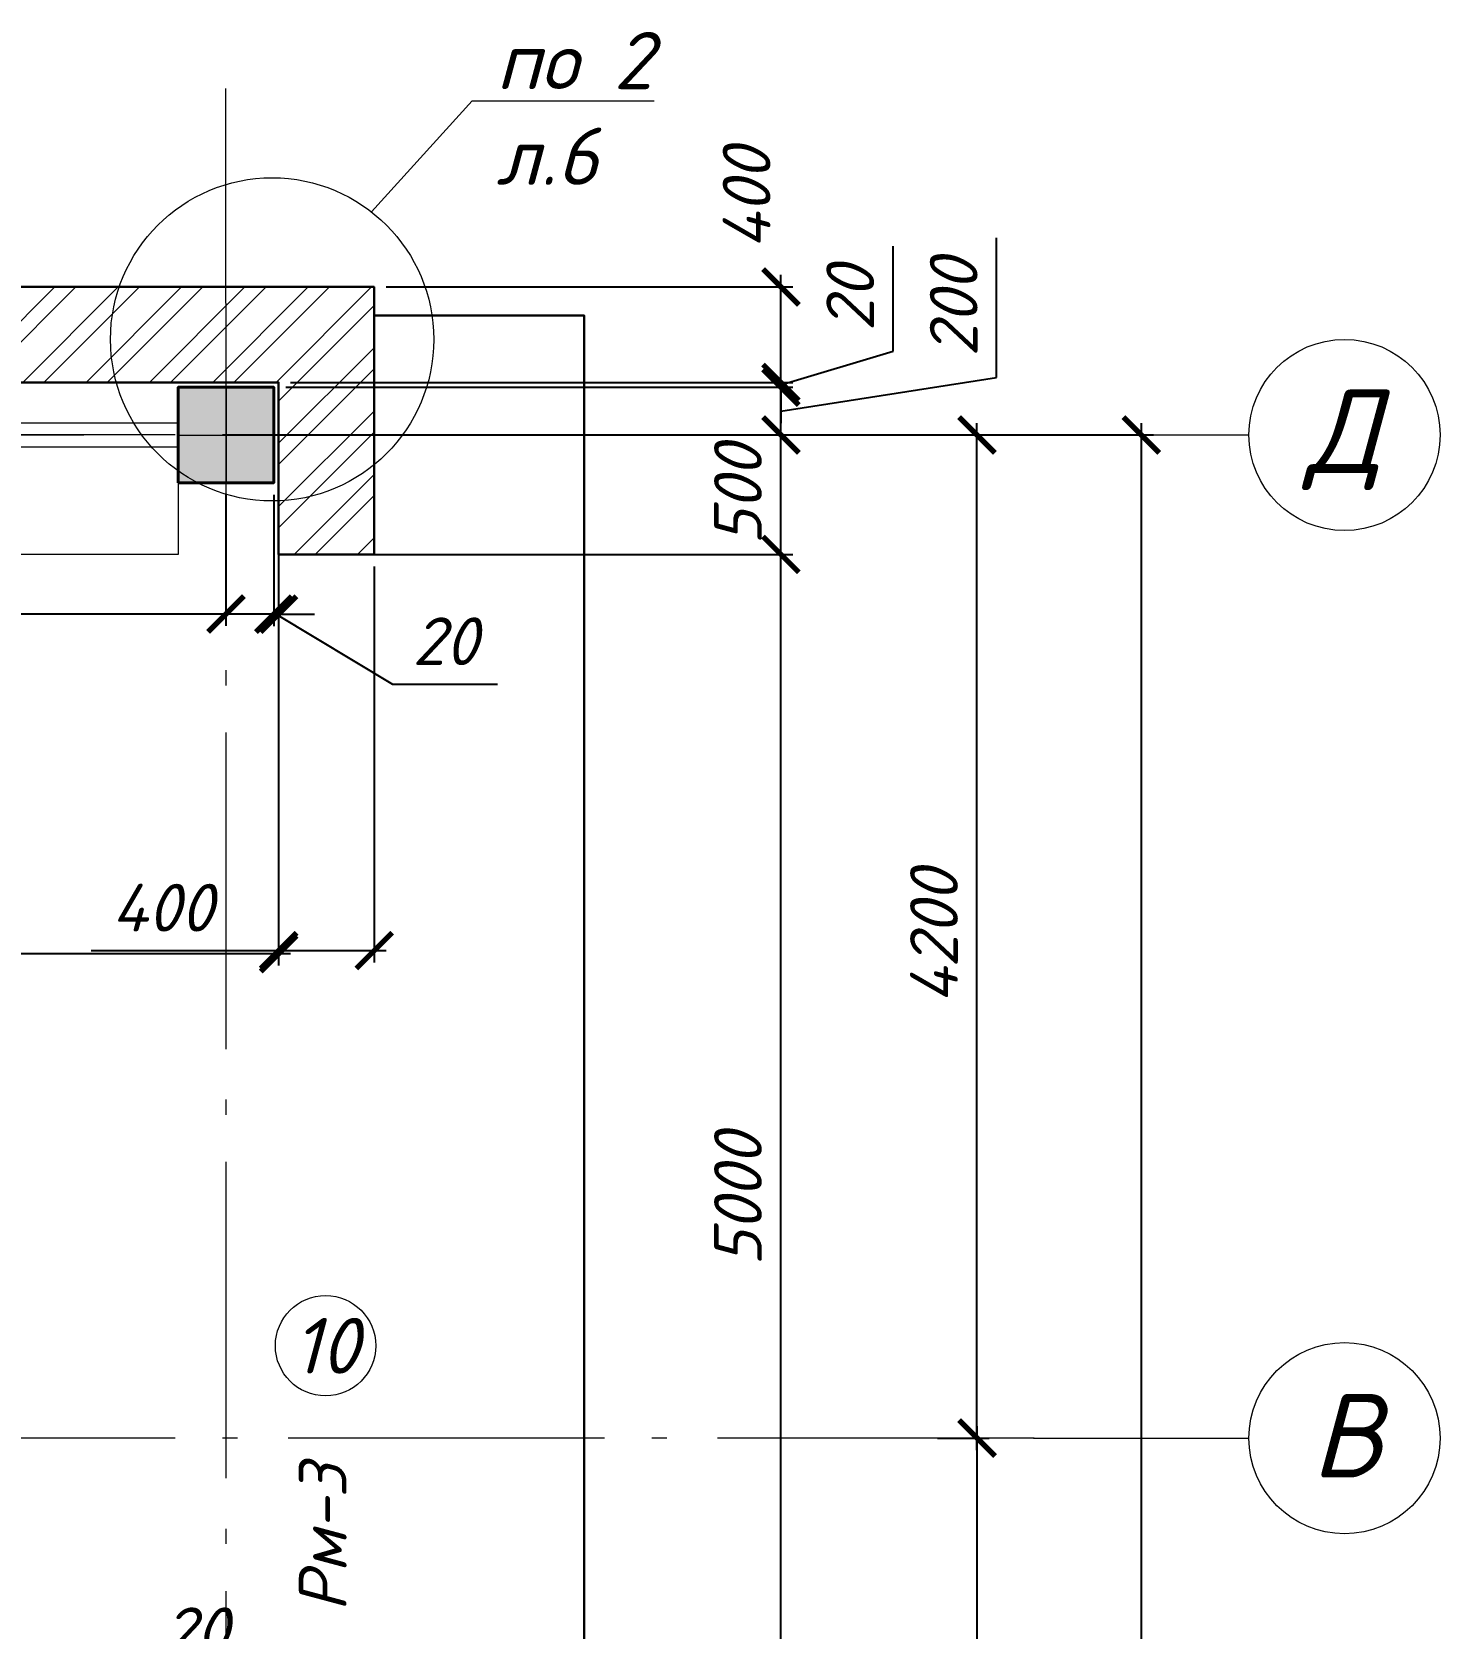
# Model space of a CAD drawing. Header units: millimetres. Extents: x -238377 to -11282, y -123214 to -44846.
# Drawn here: x -147813 to -141919, y -69806 to -63123 of the extents above; entities that cross this region are included whole.
import ezdxf
from ezdxf import colors
from ezdxf.entities.mleader import LeaderData, LeaderLine
from ezdxf.enums import TextEntityAlignment as Align
from ezdxf.math import Vec2, Vec3

# ---------------------------------------------------------------- set-up
doc = ezdxf.new("R2010")
doc.units = ezdxf.units.MM
doc.header["$MEASUREMENT"] = 0
for name, pattern in [('Double Dashed', [1797.222233, 1325, -211.666656, 63.333344, -197.222233]), ('Штриховая', [5644.444466, 2822.222233, -2822.222233]), ('штриховаяX2', [38.1, 25.4, -12.7])]:
    doc.linetypes.add(name, pattern=pattern)
doc.layers.get('0').update_dxf_attribs({"lineweight": 5})
doc.layers.add('#Hatch', color=252, linetype='Continuous', lineweight=5, true_color=0x696969)
for name, color, linetype, lineweight in [('#Выноски', 150, 'Continuous', 15), ('#Оси', 7, 'Continuous', 5), ('k_ Рамка', 7, 'Continuous', 50), ('колонны_Ном._пера__94', 252, 'Continuous', 13), ('колонны_Ном._пера__99', 7, 'Continuous', 40), ('Конструкции', 160, 'Continuous', 5), ('оси_Ном._пера__96', 7, 'Continuous', 5), ('оси_Ном._пера__97', 7, 'Continuous', 20), ('размеры', 7, 'Continuous', 5)]:
    doc.layers.add(name, color=color, linetype=linetype, lineweight=lineweight)
for name, color, linetype in [('#стены наруж', 7, 'Continuous'), ('колонны', 7, 'Continuous'), ('оси', 7, 'Continuous')]:
    doc.layers.add(name, color=color, linetype=linetype)
doc.styles.add('GOST 2.304', font='isocpeui.ttf')
doc.styles.get("Standard").update_dxf_attribs({"font": 'isocpeui.ttf'})
doc.styles.add('STEP PR', font='isocpeui.ttf')
doc.styles.add('СГЕНЕРИР_СТИЛЬ_3', font='gost_2_304-81_type.ttf')
doc.dimstyles.get("Standard").update_dxf_attribs({"dimtxt": 200, "dimasz": 150, "dimexe": 50, "dimexo": 50, "dimgap": 80, "dimtad": 1, "dimdec": 0, "dimzin": 0, "dimdsep": 46, "dimtxsty": 'Standard', "dimblk": 'ARCHTICK', "dimcen": 5, "dimdle": 50, "dimadec": 0, "dimazin": 0, "dimtfac": 1, "dimtdec": 0, "dimtofl": 0, "dimtmove": 1, "dimatfit": 3, "dimfxl": 1, "dimtolj": 1, "dimtzin": 0, "dimarcsym": 0})

# ---------------------------------------------------------------- blocks, each defined once
blk = doc.blocks.new('Стандартный маркер сетки_13')
at = {"layer": 'оси_Ном._пера__96', "linetype": 'Double Dashed'}
blk.add_line((900, 0), (0, 0), dxfattribs=at)
at = {"layer": 'оси_Ном._пера__96', "linetype": 'Double Dashed', "lineweight": 5}
blk.add_line((900, 0), (20403.4, 0), dxfattribs=at)
at = {"layer": 'оси_Ном._пера__96', "style": 'СГЕНЕРИР_СТИЛЬ_3'}
blk.add_attdef('AC_MarkerText_1', text='', height=350, rotation=90, dxfattribs=at).set_placement((21973.1, -225.7), align=Align.BOTTOM_LEFT)
blk = doc.blocks.new('Стандартный маркер сетки_16')
at = {"layer": 'оси_Ном._пера__96', "linetype": 'Double Dashed'}
for q in [(0, 0), (41068.3, 0)]:
    blk.add_line((900, 0), q, dxfattribs=at)
blk.add_point((900, 0), dxfattribs=at)
blk.add_point((900, 0), dxfattribs=at)
at = {"layer": 'оси_Ном._пера__97', "linetype": 'Continuous'}
blk.add_circle((-400, 0), 400, dxfattribs=at)
at = {"layer": 'оси_Ном._пера__96', "style": 'СГЕНЕРИР_СТИЛЬ_3'}
blk.add_attdef('AC_MarkerText_1', text='', height=350, rotation=180, dxfattribs=at).set_placement((-260.8, 269.7), align=Align.BOTTOM_LEFT)
blk = doc.blocks.new('_ArchTick')
at = {"color": 0, "linetype": 'ByBlock', "const_width": 0.15}
blk.add_lwpolyline([(-0.5, -0.5), (0.5, 0.5)], dxfattribs=at)
blk = doc.blocks.new('*D43')
at = {"layer": 'Defpoints', "color": 0, "transparency": 16777216}
for p in [(-144552.5, -64810.4), (-143857.6, -64810.4), (-144072.2, -69010.4)]:
    blk.add_point(p, dxfattribs=at)
at = {"layer": 'размеры', "color": 0, "lineweight": -2, "transparency": 16777216}
for p, q in [((-144502.5, -64810.4), (-143807.6, -64810.4)), ((-143857.6, -69060.4), (-143857.6, -64760.4)), ((-144022.2, -69010.4), (-143807.6, -69010.4))]:
    blk.add_line(p, q, dxfattribs=at)
at = {"layer": 'размеры', "color": 0, "lineweight": -2, "transparency": 16777216, "xscale": 150, "yscale": 150, "zscale": 150}
for p, rotation in [((-143857.6, -64810.4), 90), ((-143857.6, -69010.4), 270)]:
    blk.add_blockref('_ArchTick', p, dxfattribs=dict(at, rotation=rotation))
at = {"layer": 'размеры', "color": 0, "transparency": 16777216, "insert": (-144037.6, -66910.4), "char_height": 200, "attachment_point": 5, "rotation": 90}
blk.add_mtext('\\A1;4200', dxfattribs=at)
blk = doc.blocks.new('*D45')
at = {"layer": 'Defpoints', "color": 0, "transparency": 16777216}
for p in [(-145451, -64810.4), (-143169.1, -64810.4), (-143356.8, -79210.4)]:
    blk.add_point(p, dxfattribs=at)
at = {"layer": 'размеры', "color": 0, "lineweight": -2, "transparency": 16777216}
for p, q in [((-145401, -64810.4), (-143119.1, -64810.4)), ((-143169.1, -79260.4), (-143169.1, -64760.4)), ((-143306.8, -79210.4), (-143119.1, -79210.4))]:
    blk.add_line(p, q, dxfattribs=at)
at = {"layer": 'размеры', "color": 0, "lineweight": -2, "transparency": 16777216, "xscale": 150, "yscale": 150, "zscale": 150}
for p, rotation in [((-143169.1, -64810.4), 90), ((-143169.1, -79210.4), 270)]:
    blk.add_blockref('_ArchTick', p, dxfattribs=dict(at, rotation=rotation))
at = {"layer": 'размеры', "color": 0, "transparency": 16777216, "insert": (-143363.3, -71996.1), "char_height": 200, "attachment_point": 5, "rotation": 90}
blk.add_mtext('\\A1;14400', dxfattribs=at)
blk = doc.blocks.new('*D58')
at = {"layer": 'Defpoints', "color": 0, "transparency": 16777216}
for p in [(-147001.2, -64810.4), (-144678.2, -64810.4), (-146626.4, -65310.4)]:
    blk.add_point(p, dxfattribs=at)
at = {"layer": 'размеры', "color": 0, "lineweight": -2, "transparency": 16777216}
for p, q in [((-146951.2, -64810.4), (-144628.2, -64810.4)), ((-144678.2, -65360.4), (-144678.2, -64760.4)), ((-146576.4, -65310.4), (-144628.2, -65310.4))]:
    blk.add_line(p, q, dxfattribs=at)
at = {"layer": 'размеры', "color": 0, "lineweight": -2, "transparency": 16777216, "xscale": 150, "yscale": 150, "zscale": 150}
for p, rotation in [((-144678.2, -64810.4), 90), ((-144678.2, -65310.4), 270)]:
    blk.add_blockref('_ArchTick', p, dxfattribs=dict(at, rotation=rotation))
at = {"layer": 'размеры', "color": 0, "transparency": 16777216, "insert": (-144858.2, -65060.4), "char_height": 200, "attachment_point": 5, "rotation": 90}
blk.add_mtext('\\A1;500', dxfattribs=at)
blk = doc.blocks.new('*D61')
at = {"layer": 'Defpoints', "color": 0, "transparency": 16777216}
for p in [(-145153.4, -65310.4), (-144678.2, -65310.4), (-146380.9, -70310.4)]:
    blk.add_point(p, dxfattribs=at)
at = {"layer": 'размеры', "color": 0, "lineweight": -2, "transparency": 16777216}
for p, q in [((-144678.2, -70360.4), (-144678.2, -65260.4)), ((-145103.4, -65310.4), (-144628.2, -65310.4)), ((-146330.9, -70310.4), (-144628.2, -70310.4))]:
    blk.add_line(p, q, dxfattribs=at)
at = {"layer": 'размеры', "color": 0, "lineweight": -2, "transparency": 16777216, "xscale": 150, "yscale": 150, "zscale": 150}
for p, rotation in [((-144678.2, -65310.4), 90), ((-144678.2, -70310.4), 270)]:
    blk.add_blockref('_ArchTick', p, dxfattribs=dict(at, rotation=rotation))
at = {"layer": 'размеры', "color": 0, "transparency": 16777216, "insert": (-144858.2, -68010.4), "char_height": 200, "attachment_point": 5, "rotation": 90}
blk.add_mtext('\\A1;5000', dxfattribs=at)
blk = doc.blocks.new('Колонна_15_1', base_point=(22379, 71855.7))
at = {"layer": 'колонны_Ном._пера__94', "linetype": 'Continuous', "true_color": 0x7d7d7d}
blk.add_hatch(color=8, dxfattribs=at).paths.add_polyline_path([(22179, 71646.7), (22579, 71646.7), (22579, 72046.7), (22179, 72046.7)])
blk.add_hatch(color=8, dxfattribs=at).paths.add_polyline_path([(22179, 71646.7), (22579, 71646.7), (22579, 72046.7), (22179, 72046.7)])
at = {"layer": 'колонны_Ном._пера__99', "linetype": 'Continuous', "flags": 128}
blk.add_lwpolyline([(22179, 71646.7), (22579, 71646.7), (22579, 72046.7), (22179, 72046.7)], close=True, dxfattribs=at)
at = {"layer": 'колонны_Ном._пера__99', "color": 8, "linetype": 'Continuous', "true_color": 0x737373, "flags": 128}
blk.add_lwpolyline([(22179, 71646.7), (22579, 71646.7), (22579, 72046.7), (22179, 72046.7)], close=True, dxfattribs=at)
at = {"layer": 'оси_Ном._пера__96', "color": 253, "lineweight": 5, "true_color": 0x9c9c9c}
for points in [[(22379.3, 72046.7), (22379.3, 71646.7)], [(22379.3, 72046.7), (22379.3, 71646.7)], [(22179, 71846.7), (22579, 71846.7)], [(22179, 71846.7), (22579, 71846.7)]]:
    blk.add_lwpolyline(points, dxfattribs=at)
blk = doc.blocks.new('Связ001')
at = {"layer": 'Конструкции', "color": 102, "linetype": 'Continuous', "lineweight": 9}
blk.add_lwpolyline([(5837.4, 0), (5837.4, 100), (0, 100), (0, 0), (5837.4, 0)], dxfattribs=at)
blk = doc.blocks.new('*D69')
at = {"layer": 'Defpoints', "color": 0, "transparency": 16777216}
for p in [(-144046.8, -69010.4), (-143856.9, -69010.4), (-144071.5, -73210.4)]:
    blk.add_point(p, dxfattribs=at)
at = {"layer": 'размеры', "color": 0, "lineweight": -2, "transparency": 16777216}
for p, q in [((-143856.9, -73260.4), (-143856.9, -68960.4)), ((-143996.8, -69010.4), (-143806.9, -69010.4)), ((-144021.5, -73210.4), (-143806.9, -73210.4))]:
    blk.add_line(p, q, dxfattribs=at)
at = {"layer": 'размеры', "color": 0, "lineweight": -2, "transparency": 16777216, "xscale": 150, "yscale": 150, "zscale": 150}
for p, rotation in [((-143856.9, -69010.4), 90), ((-143856.9, -73210.4), 270)]:
    blk.add_blockref('_ArchTick', p, dxfattribs=dict(at, rotation=rotation))
at = {"layer": 'размеры', "color": 0, "transparency": 16777216, "insert": (-144036.9, -71110.4), "char_height": 200, "attachment_point": 5, "rotation": 90}
blk.add_mtext('\\A1;4200', dxfattribs=at)
blk = doc.blocks.new('*D143')
at = {"layer": 'Defpoints', "color": 0, "transparency": 16777216}
for p in [(-146800.9, -64610.4), (-144678.2, -64610.4), (-147001.2, -64810.4)]:
    blk.add_point(p, dxfattribs=at)
at = {"layer": 'размеры', "color": 0, "lineweight": -2, "transparency": 16777216}
for p, q in [((-143775.2, -64569.4), (-143775.2, -63984.5)), ((-146750.9, -64610.4), (-144628.2, -64610.4)), ((-144678.2, -64860.4), (-144678.2, -64560.4)), ((-144678.2, -64710.4), (-143775.2, -64569.4)), ((-146951.2, -64810.4), (-144628.2, -64810.4))]:
    blk.add_line(p, q, dxfattribs=at)
at = {"layer": 'размеры', "color": 0, "lineweight": -2, "transparency": 16777216, "xscale": 150, "yscale": 150, "zscale": 150}
for p, rotation in [((-144678.2, -64610.4), 90), ((-144678.2, -64810.4), 270)]:
    blk.add_blockref('_ArchTick', p, dxfattribs=dict(at, rotation=rotation))
at = {"layer": 'размеры', "color": 0, "transparency": 16777216, "insert": (-143955.2, -64277), "char_height": 200, "attachment_point": 5, "rotation": 90}
blk.add_mtext('\\A1;200', dxfattribs=at)
blk = doc.blocks.new('*D144')
at = {"layer": 'Defpoints', "color": 0, "transparency": 16777216}
for p in [(-146800.9, -64610.4), (-146780.9, -64590.4), (-144678.2, -64590.4)]:
    blk.add_point(p, dxfattribs=at)
at = {"layer": 'размеры', "color": 0, "lineweight": -2, "transparency": 16777216}
for p, q in [((-144208.2, -64459.4), (-144208.2, -64019.5)), ((-144678.2, -64590.4), (-144678.2, -64440.4)), ((-144678.2, -64600.4), (-144208.2, -64459.4)), ((-146750.9, -64610.4), (-144628.2, -64610.4)), ((-146730.9, -64590.4), (-144628.2, -64590.4)), ((-144678.2, -64610.4), (-144678.2, -64590.4)), ((-144678.2, -64610.4), (-144678.2, -64760.4))]:
    blk.add_line(p, q, dxfattribs=at)
at = {"layer": 'размеры', "color": 0, "lineweight": -2, "transparency": 16777216, "xscale": 150, "yscale": 150, "zscale": 150}
for p, rotation in [((-144678.2, -64590.4), 270), ((-144678.2, -64610.4), 90)]:
    blk.add_blockref('_ArchTick', p, dxfattribs=dict(at, rotation=rotation))
at = {"layer": 'размеры', "color": 0, "transparency": 16777216, "insert": (-144388.2, -64239.5), "char_height": 200, "attachment_point": 5, "rotation": 90}
blk.add_mtext('\\A1;20', dxfattribs=at)
blk = doc.blocks.new('*D145')
at = {"layer": 'Defpoints', "color": 0, "transparency": 16777216}
for p in [(-146380.9, -64190.4), (-144678.2, -64190.4), (-146780.9, -64590.4)]:
    blk.add_point(p, dxfattribs=at)
at = {"layer": 'размеры', "color": 0, "lineweight": -2, "transparency": 16777216}
for p, q in [((-144678.2, -64640.4), (-144678.2, -64140.4)), ((-146330.9, -64190.4), (-144628.2, -64190.4)), ((-146730.9, -64590.4), (-144628.2, -64590.4))]:
    blk.add_line(p, q, dxfattribs=at)
at = {"layer": 'размеры', "color": 0, "lineweight": -2, "transparency": 16777216, "xscale": 150, "yscale": 150, "zscale": 150}
for p, rotation in [((-144678.2, -64190.4), 90), ((-144678.2, -64590.4), 270)]:
    blk.add_blockref('_ArchTick', p, dxfattribs=dict(at, rotation=rotation))
at = {"layer": 'размеры', "color": 0, "transparency": 16777216, "insert": (-144822.1, -63819.8), "char_height": 200, "attachment_point": 5, "rotation": 90}
blk.add_mtext('\\A1;400', dxfattribs=at)
blk = doc.blocks.new('*D146')
at = {"layer": 'Defpoints', "color": 0, "transparency": 16777216}
for p in [(-146780.9, -65310.4), (-152881, -66750.1), (-146780.9, -66981.9)]:
    blk.add_point(p, dxfattribs=at)
at = {"layer": 'размеры', "color": 0, "lineweight": -2, "transparency": 16777216}
for p, q in [((-146780.9, -65360.4), (-146780.9, -67031.9)), ((-152881, -66800.1), (-152881, -67031.9)), ((-152931, -66981.9), (-146730.9, -66981.9))]:
    blk.add_line(p, q, dxfattribs=at)
at = {"layer": 'размеры', "color": 0, "lineweight": -2, "transparency": 16777216, "xscale": 150, "yscale": 150, "zscale": 150, "rotation": 180}
blk.add_blockref('_ArchTick', (-152881, -66981.9), dxfattribs=at)
at = {"layer": 'размеры', "color": 0, "lineweight": -2, "transparency": 16777216, "xscale": 150, "yscale": 150, "zscale": 150}
blk.add_blockref('_ArchTick', (-146780.9, -66981.9), dxfattribs=at)
at = {"layer": 'размеры', "color": 0, "transparency": 16777216, "insert": (-149831, -66801.9), "char_height": 200, "attachment_point": 5}
blk.add_mtext('\\A1;6100', dxfattribs=at)
blk = doc.blocks.new('*D147')
at = {"layer": 'Defpoints', "color": 0, "transparency": 16777216}
for p in [(-146780.9, -70018.2), (-146801.5, -70610.4), (-146780.9, -70610.4)]:
    blk.add_point(p, dxfattribs=at)
at = {"layer": 'размеры', "color": 0, "lineweight": -2, "transparency": 16777216}
for p, q in [((-146801.5, -70018.2), (-146951.5, -70018.2)), ((-146801.5, -70560.4), (-146801.5, -69968.2)), ((-146780.9, -70560.4), (-146780.9, -69968.2)), ((-146780.9, -70018.2), (-146630.9, -70018.2))]:
    blk.add_line(p, q, dxfattribs=at)
at = {"layer": 'размеры', "color": 0, "lineweight": -2, "transparency": 16777216, "xscale": 150, "yscale": 150, "zscale": 150}
blk.add_blockref('_ArchTick', (-146801.5, -70018.2), dxfattribs=at)
at = {"layer": 'размеры', "color": 0, "lineweight": -2, "transparency": 16777216, "xscale": 150, "yscale": 150, "zscale": 150, "rotation": 180}
blk.add_blockref('_ArchTick', (-146780.9, -70018.2), dxfattribs=at)
at = {"layer": 'размеры', "color": 0, "transparency": 16777216, "insert": (-147128.5, -69818.8), "char_height": 200, "attachment_point": 5}
blk.add_mtext('\\A1;20', dxfattribs=at)
blk = doc.blocks.new('*D148')
at = {"layer": 'Defpoints', "color": 0, "transparency": 16777216}
for p in [(-146800.9, -65010.4), (-146780.9, -65010.4), (-146780.9, -65560.4)]:
    blk.add_point(p, dxfattribs=at)
at = {"layer": 'размеры', "color": 0, "lineweight": -2, "transparency": 16777216}
for p, q in [((-146800.9, -65060.4), (-146800.9, -65610.4)), ((-146780.9, -65060.4), (-146780.9, -65610.4)), ((-146800.9, -65560.4), (-146950.9, -65560.4)), ((-146800.9, -65560.4), (-146780.9, -65560.4)), ((-146790.9, -65560.4), (-146304.1, -65853.8)), ((-146780.9, -65560.4), (-146630.9, -65560.4)), ((-146304.1, -65853.8), (-145864.3, -65853.8))]:
    blk.add_line(p, q, dxfattribs=at)
at = {"layer": 'размеры', "color": 0, "lineweight": -2, "transparency": 16777216, "xscale": 150, "yscale": 150, "zscale": 150}
blk.add_blockref('_ArchTick', (-146800.9, -65560.4), dxfattribs=at)
at = {"layer": 'размеры', "color": 0, "lineweight": -2, "transparency": 16777216, "xscale": 150, "yscale": 150, "zscale": 150, "rotation": 180}
blk.add_blockref('_ArchTick', (-146780.9, -65560.4), dxfattribs=at)
at = {"layer": 'размеры', "color": 0, "transparency": 16777216, "insert": (-146084.2, -65673.8), "char_height": 200, "attachment_point": 5}
blk.add_mtext('\\A1;20', dxfattribs=at)
blk = doc.blocks.new('*D149')
at = {"layer": 'Defpoints', "color": 0, "transparency": 16777216}
for p in [(-146780.9, -65010.4), (-146380.9, -65310.4), (-146380.9, -66969.3)]:
    blk.add_point(p, dxfattribs=at)
at = {"layer": 'размеры', "color": 0, "lineweight": -2, "transparency": 16777216}
for p, q in [((-146780.9, -65060.4), (-146780.9, -67019.3)), ((-146380.9, -65360.4), (-146380.9, -67019.3)), ((-147565, -66969.3), (-146780.9, -66969.3)), ((-146830.9, -66969.3), (-146330.9, -66969.3))]:
    blk.add_line(p, q, dxfattribs=at)
at = {"layer": 'размеры', "color": 0, "lineweight": -2, "transparency": 16777216, "xscale": 150, "yscale": 150, "zscale": 150, "rotation": 180}
blk.add_blockref('_ArchTick', (-146780.9, -66969.3), dxfattribs=at)
at = {"layer": 'размеры', "color": 0, "lineweight": -2, "transparency": 16777216, "xscale": 150, "yscale": 150, "zscale": 150}
blk.add_blockref('_ArchTick', (-146380.9, -66969.3), dxfattribs=at)
at = {"layer": 'размеры', "color": 0, "transparency": 16777216, "insert": (-147267.7, -66789.3), "char_height": 200, "attachment_point": 5}
blk.add_mtext('\\A1;400', dxfattribs=at)
blk = doc.blocks.new('*D240')
at = {"layer": 'Defpoints', "color": 0, "transparency": 16777216}
for p in [(-149921.5, -64590.4), (-147001.2, -65010.4), (-147001.2, -65559.8)]:
    blk.add_point(p, dxfattribs=at)
at = {"layer": 'размеры', "color": 0, "lineweight": -2, "transparency": 16777216}
for p, q in [((-149921.5, -64640.4), (-149921.5, -65609.8)), ((-147001.2, -65060.4), (-147001.2, -65609.8)), ((-149971.5, -65559.8), (-146951.2, -65559.8))]:
    blk.add_line(p, q, dxfattribs=at)
at = {"layer": 'размеры', "color": 0, "lineweight": -2, "transparency": 16777216, "xscale": 150, "yscale": 150, "zscale": 150, "rotation": 180}
blk.add_blockref('_ArchTick', (-149921.5, -65559.8), dxfattribs=at)
at = {"layer": 'размеры', "color": 0, "lineweight": -2, "transparency": 16777216, "xscale": 150, "yscale": 150, "zscale": 150}
blk.add_blockref('_ArchTick', (-147001.2, -65559.8), dxfattribs=at)
at = {"layer": 'размеры', "color": 0, "transparency": 16777216, "insert": (-148461.3, -65379.8), "char_height": 200, "attachment_point": 5}
blk.add_mtext('\\A1;2920', dxfattribs=at)
blk = doc.blocks.new('*U225')
at = {"color": 0, "linetype": 'ByBlock', "lineweight": -2}
blk.add_circle((0, 0), 6, dxfattribs=at)
blk.add_attdef('Узел', text='', height=4, dxfattribs=at).set_placement((0, 0), align=Align.MIDDLE_CENTER)
blk = doc.blocks.new('_None')

msp = doc.modelspace()

# ---------------------------------------------------------------- hatches: boundary and pattern name
at = {"layer": '#Hatch'}
h = msp.add_hatch(dxfattribs=at)
h.set_pattern_fill('ANSI32', color=256, scale=500)
h.paths.add_polyline_path([(-146380.9, -64190.4), (-147001.2, -64190.4), (-147001.2, -64259), (-147001.2, -64590.4), (-146780.9, -64590.4), (-146780.9, -64810.4), (-146380.9, -64810.4)])
h.paths.add_polyline_path([(-146380.9, -64810.4), (-146780.9, -64810.4), (-146780.9, -65310.4), (-146380.9, -65310.4)])
h.paths.add_polyline_path([(-177581.5, -64590.4), (-177581.5, -64290.4), (-177421.5, -64290.4), (-177421.5, -64590.4), (-171581.5, -64590.4), (-171581.5, -64290.4), (-171421.5, -64290.4), (-171421.5, -64590.4), (-165581.5, -64590.4), (-165581.5, -64290.4), (-165421.5, -64290.4), (-165421.5, -64590.4), (-159581.5, -64590.4), (-159581.5, -64290.4), (-159421.5, -64290.4), (-159421.5, -64590.4), (-150081.5, -64590.4), (-150081.5, -64290.4), (-149921.5, -64290.4), (-149921.5, -64590.4), (-147001.2, -64590.4), (-147001.2, -64259), (-147001.2, -64190.4), (-184301.2, -64190.4), (-184301.2, -64590.4), (-180700.9, -64590.4)])

# ---------------------------------------------------------------- linework, layer by layer
at = {"layer": '#Выноски'}
msp.add_circle((-146808, -64410.1), 676.6, dxfattribs=at)
at = {"layer": '#стены наруж', "lineweight": 30}
for points in [[(-180700.9, -64590.4), (-146780.9, -64590.4), (-146780.9, -65310.4), (-146380.9, -65310.4), (-146380.9, -64190.4), (-184301.2, -64190.4), (-184301.2, -64590.4), (-180700.9, -64590.4)], [(-146380.9, -64310.4), (-145501.2, -64310.4), (-145501.2, -71210.4), (-146380.9, -71210.4)]]:
    msp.add_lwpolyline(points, dxfattribs=at)
at = {"layer": 'Defpoints', "color": 4, "linetype": 'Штриховая', "lineweight": 5, "ltscale": 0.3}
msp.add_lwpolyline([(-184002.2, -64810.4), (-147201.8, -64810.4), (-147201.8, -65310.6), (-184002.2, -65310.6)], close=True, dxfattribs=at)
at = {"layer": 'Defpoints', "color": 8, "linetype": 'штриховаяX2', "lineweight": 5, "ltscale": 5, "true_color": 0x737373, "const_width": 0.5}
msp.add_lwpolyline([(-146801.3, -70610.4), (-147201.6, -70610.4), (-147201.8, -65010.4), (-146801.5, -65010.4)], close=True, dxfattribs=at)
at = {"layer": 'оси_Ном._пера__96', "linetype": 'Double Dashed'}
for q in [(-216265.2, -64810.4), (-142719.1, -64810.4)]:
    msp.add_line((-143619.1, -64810.4), q, dxfattribs=at)
msp.add_point((-143619.1, -64810.4), dxfattribs=at)
msp.add_point((-143619.1, -64810.4), dxfattribs=at)
at = {"layer": 'оси_Ном._пера__97', "linetype": 'Continuous'}
msp.add_ellipse((-142319.1, -64810.4), major_axis=(282.8, 282.8), ratio=1, start_param=2.356194490192323, end_param=8.639379797371909, dxfattribs=at)

# ---------------------------------------------------------------- block references
at = {"layer": 'колонны'}
msp.add_blockref('Колонна_15_1', (-147000.9, -64801.5), dxfattribs=at)
at = {"layer": 'Конструкции', "color": 0, "linetype": 'Continuous', "xscale": 0.9584354169361498, "zscale": 1000}
msp.add_blockref('Связ001', (-152795.7, -64860.4), dxfattribs=at)
at = {"layer": 'оси', "color": 251, "linetype": 'Continuous', "lineweight": 13, "zscale": 1000, "rotation": 270}
msp.add_blockref('Стандартный маркер сетки_13', (-147001.2, -63359), dxfattribs=at)
at = {"layer": 'оси', "color": 251, "linetype": 'Continuous', "lineweight": 13}
ref = msp.add_blockref('Стандартный маркер сетки_16', (-142719.1, -69010.4), dxfattribs=dict(at, zscale=1000, rotation=180))
ref.add_attrib('AC_MarkerText_1', 'В', dxfattribs={"color": 7, "linetype": 'Continuous', "lineweight": 13, "height": 350, "rotation": 360}).set_placement((-142458.3, -69280.1), align=Align.BOTTOM_LEFT)
at = {"layer": 'размеры'}
ref = msp.add_blockref('*U225', (-146584.3, -68623.5), dxfattribs=dict(at, xscale=35, yscale=35, zscale=35))
ref.add_attrib('Узел', '10', dxfattribs={"layer": '0', "color": 0, "linetype": 'ByBlock', "lineweight": -2, "height": 233.33}).set_placement((-146584.3, -68623.5), align=Align.MIDDLE_CENTER)

# ---------------------------------------------------------------- texts
at = {"layer": '#Оси', "linetype": 'Continuous', "ltscale": 100, "style": 'GOST 2.304'}
msp.add_text('Д', height=350, dxfattribs=at).set_placement((-142323.7, -64794.1), align=Align.MIDDLE_CENTER)
at = {"layer": 'k_ Рамка', "color": 7, "style": 'STEP PR'}
msp.add_text('Рм-3', height=200, rotation=90, dxfattribs=at).set_placement((-146496.2, -69737.2))

# ---------------------------------------------------------------- dimensions: what is measured, and where the dimension line sits
at = {"layer": 'размеры'}
for base, p1, p2, picture, middle in [((-144678.2, -64190.4), (-146780.9, -64590.4), (-146380.9, -64190.4), '*D145', (-144642.1, -63819.8)), ((-144678.2, -64610.4), (-147001.2, -64810.4), (-146800.9, -64610.4), '*D143', (-143775.2, -64489.4)), ((-144678.2, -64810.4), (-146626.4, -65310.4), (-147001.2, -64810.4), '*D58', (-144678.2, -65060.4)), ((-143169.1, -64810.4), (-143356.8, -79210.4), (-145451, -64810.4), '*D45', (-143183.3, -71996.1)), ((-143857.6, -64810.4), (-144072.2, -69010.4), (-144552.5, -64810.4), '*D43', (-143857.6, -66910.4)), ((-144678.2, -65310.4), (-146380.9, -70310.4), (-145153.4, -65310.4), '*D61', (-144678.2, -68010.4)), ((-143856.9, -69010.4), (-144071.5, -73210.4), (-144046.8, -69010.4), '*D69', (-143856.9, -71110.4))]:
    dim = msp.add_linear_dim(base=base, p1=p1, p2=p2, angle=90, dimstyle='Standard', dxfattribs=at)
    dim.commit()
    dim.dimension.update_dxf_attribs({"geometry": picture, "text_midpoint": middle, "dimtype": 160})
dim = msp.add_linear_dim(base=(-144678.2, -64590.4), p1=(-146800.9, -64610.4), p2=(-146780.9, -64590.4), angle=90, dimstyle='Standard', dxfattribs=at)
dim.commit()
dim.dimension.update_dxf_attribs({"geometry": '*D144', "text_midpoint": (-144388.2, -64379.4)})
dim = msp.add_linear_dim(base=(-147001.2, -65559.8), p1=(-149921.5, -64590.4), p2=(-147001.2, -65010.4), dimstyle='Standard', override={"dimrnd": 5}, dxfattribs=at)
dim.commit()
dim.dimension.update_dxf_attribs({"geometry": '*D240', "text_midpoint": (-148461.3, -65379.8)})
for base, p1, p2, picture, middle in [((-146380.9, -66969.3), (-146780.9, -65010.4), (-146380.9, -65310.4), '*D149', (-147267.7, -66969.3)), ((-146780.9, -65560.4), (-146800.9, -65010.4), (-146780.9, -65010.4), '*D148', (-146224.1, -65853.8))]:
    dim = msp.add_linear_dim(base=base, p1=p1, p2=p2, dimstyle='Standard', dxfattribs=at)
    dim.commit()
    dim.dimension.update_dxf_attribs({"geometry": picture, "text_midpoint": middle, "dimtype": 160})
dim = msp.add_linear_dim(base=(-146780.9, -66981.9), p1=(-152881, -66750.1), p2=(-146780.9, -65310.4), dimstyle='Standard', dxfattribs=at)
dim.commit()
dim.dimension.update_dxf_attribs({"geometry": '*D146', "text_midpoint": (-149831, -66801.9)})
dim = msp.add_linear_dim(base=(-146780.9, -70018.2), p1=(-146801.5, -70610.4), p2=(-146780.9, -70610.4), dimstyle='Standard', override={"dimrnd": 5}, dxfattribs=at)
dim.commit()
dim.dimension.update_dxf_attribs({"geometry": '*D147', "text_midpoint": (-147128.5, -69998.8), "dimtype": 160})

# ---------------------------------------------------------------- leaders
at = {"layer": '#Выноски'}
ml = msp.add_multileader_mtext('Standard', dxfattribs=at)
ml.set_content('\\A1;по 2\\Pл.6', color=256, style='STEP PR')
ml.set_leader_properties(color=256, linetype='ByLayer', lineweight=-1)
ml.set_arrow_properties(name='NONE')
ml.build(insert=Vec2(0, 0))
ml.multileader.update_dxf_attribs({"text_left_attachment_type": 6, "text_right_attachment_type": 6, "dogleg_length": 0, "arrow_head_size": 240})
ctx = ml.context
ctx.base_point, ctx.char_height, ctx.arrow_head_size, ctx.landing_gap_size, ctx.plane_origin = Vec3(-145970.8, -63410.8), 240, 240, 100, Vec3(-142222.7, -77564.9)
ctx.left_attachment, ctx.right_attachment = 6, 6
notes = []
notes.append((ctx, [(0, (1, 1, 0), (-145970.8, -63410.8), (1, 0), 0, [(0, [(-146392.2, -63876.3)], 0, [])])]))
ctx.mtext.insert, ctx.mtext.rotation, ctx.mtext.width, ctx.mtext.defined_height, ctx.mtext.flow_direction = Vec3(-145870.8, -63122.8), 6.283185, 767.232, 139, 5
for ctx, leaders in notes:
    for number, flags, end, landing, length, lines in leaders:
        leader = LeaderData()
        leader.index, (leader.has_last_leader_line, leader.has_dogleg_vector, leader.attachment_direction) = number, flags
        leader.last_leader_point, leader.dogleg_vector, leader.dogleg_length = Vec3(end), Vec3(landing), length
        for number, points, colour, breaks in lines:
            line = LeaderLine()
            line.index, line.vertices, line.color, line.breaks = number, Vec3.list(points), colors.encode_raw_color(colour), breaks
            leader.lines.append(line)
        ctx.leaders.append(leader)

doc.saveas('drawing.dxf')
